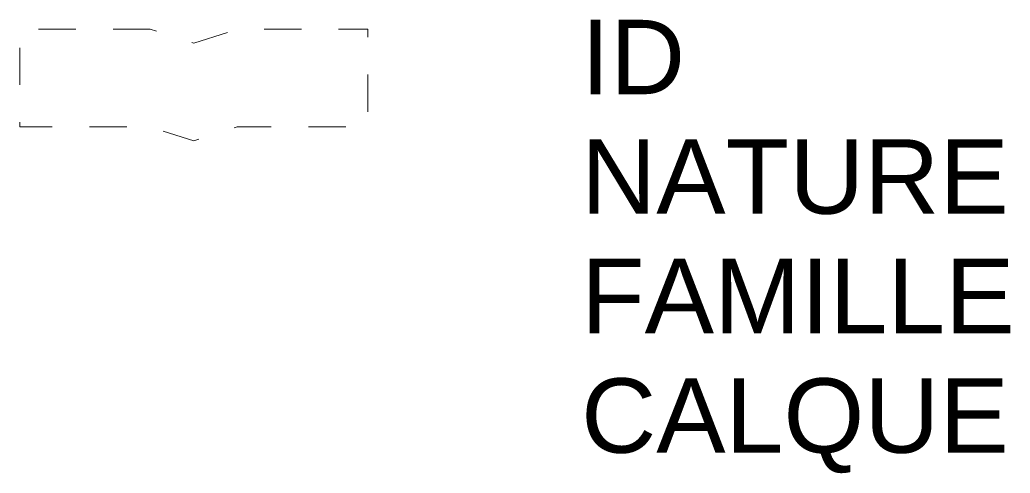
# Model space of a CAD drawing. Header units: metres. Extents: x 3184.58 to 3187.24, y 1846.5 to 1847.72.
import ezdxf

# ---------------------------------------------------------------- set-up
doc = ezdxf.new("R2010")
doc.units = ezdxf.units.M
doc.linetypes.add('Socle_Continu', pattern=[2.5, 2.5, 0])
doc.linetypes.add('Socle_Discontinu', pattern=[0.075, 0.05, -0.025])
doc.layers.add('SIGNV_SCT', color=20, linetype='Socle_Continu', lineweight=13)
doc.styles.get("Standard").update_dxf_attribs({"font": 'arial.ttf'})

msp = doc.modelspace()

# ---------------------------------------------------------------- linework, layer by layer
at = {"layer": 'SIGNV_SCT', "linetype": 'Socle_Discontinu', "flags": 128}
msp.add_lwpolyline([(3184.9324, 1847.6955), (3184.582, 1847.6955), (3184.582, 1847.433), (3184.9324, 1847.433), (3185.0492, 1847.3955), (3185.1661, 1847.433), (3185.5165, 1847.433), (3185.5165, 1847.6955), (3185.1661, 1847.6955), (3185.0492, 1847.658)], close=True, dxfattribs=at)

# ---------------------------------------------------------------- texts
at = {"layer": 'SIGNV_SCT', "linetype": 'Socle_Discontinu', "flags": 9}
for tag, p, s in [('ID', (3186.0896, 1847.5208), 'HP_0602'), ('NATURE', (3186.0896, 1847.1995), 'Boucle de détection'), ('FAMILLE', (3186.0896, 1846.8783), 'Signalisation verticale'), ('CALQUE', (3186.0896, 1846.557), 'SIGNV_SCT')]:
    msp.add_attdef(tag, p, s, height=0.2, dxfattribs=at)

doc.saveas('drawing.dxf')
